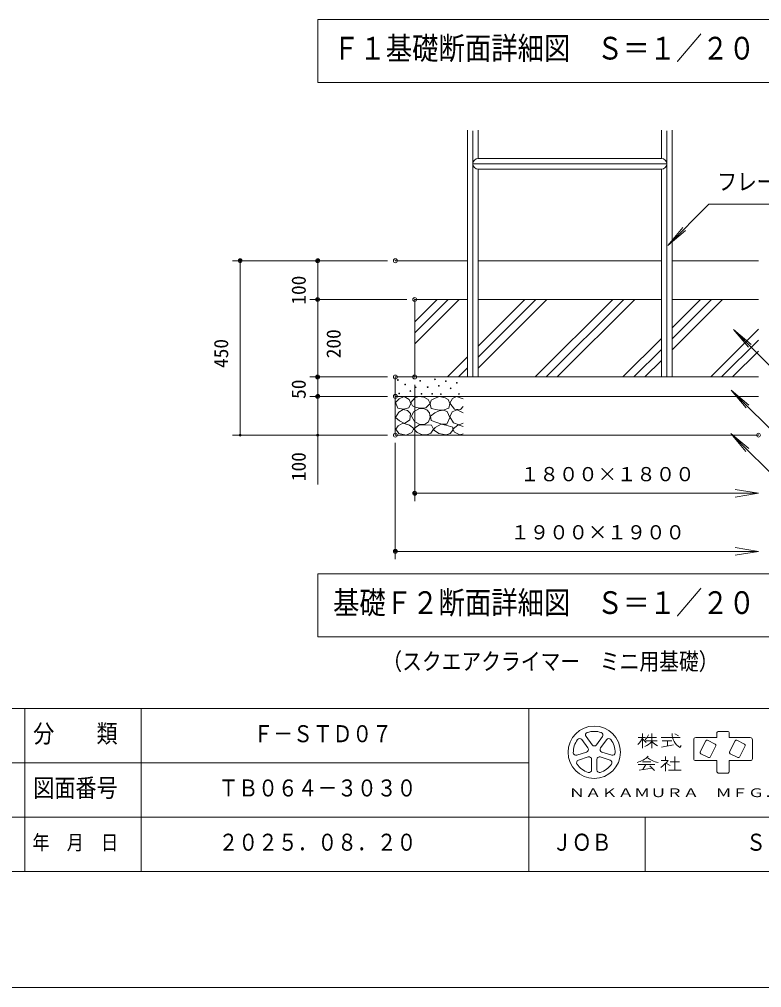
# Model space of a CAD drawing. Units: millimetres on the paper, scale 1:70, with parts at other scales. Extents: x 0 to 420, y -297 to 594.
# Drawn here: x 266.8 to 362.5, y -297 to -172.1 of the extents above; entities that cross this region are included whole.
import ezdxf
from ezdxf.enums import TextEntityAlignment as Align

# ---------------------------------------------------------------- set-up
doc = ezdxf.new("R2010")
doc.units = ezdxf.units.MM
doc.header["$PDMODE"] = 32
doc.header["$PDSIZE"] = 0.5
doc.linetypes.add('USER1', pattern=[50.8, 31.75, -6.35, 6.35, -6.35])
doc.layers.add('DEFPOINTS_3', color=7, linetype='Continuous', lineweight=9)
doc.layers.add('LY_1', color=7, linetype='Continuous', lineweight=9)
doc.styles.add('ＭＳ ゴシック', font='')
doc.styles.get('ＭＳ ゴシック').set_extended_font_data('MS Gothic')

# ---------------------------------------------------------------- blocks, each defined once
blk = doc.blocks.new('-015-_OPEN')
at = {"color": 7, "linetype": 'Continuous', "lineweight": 9}
for p, q in [((-1, 0.1667), (0, 0)), ((0, 0), (-1, -0.1667)), ((0, 0), (-1, 0))]:
    blk.add_line(p, q, dxfattribs=at)
blk = doc.blocks.new('-016-_MXDOTSMALL')
at = {"color": 7, "linetype": 'Continuous', "lineweight": 9}
blk.add_line((-1, 0), (0, 0), dxfattribs=at)
blk.add_circle((0, 0), 0.05, dxfattribs=at)
blk.add_circle((0, 0), 0.05, dxfattribs=at)
blk = doc.blocks.new('-000-_DOTSMALL')
at = {"color": 7, "linetype": 'Continuous', "lineweight": 9}
blk.add_circle((0, 0), 0.0625, dxfattribs=at)
blk.add_circle((0, 0), 0.0625, dxfattribs=at)

msp = doc.modelspace()

# ---------------------------------------------------------------- linework, layer by layer
at = {"layer": 'DEFPOINTS_3'}
for p, q in [((315.283, -218.22), (315.283, -225.72)), ((0, -297), (420, -297))]:
    msp.add_line(p, q, dxfattribs=at)
at = {"layer": 'LY_1', "lineweight": 18}
for p, q in [((372.093, -172.081), (305.293, -172.081)), ((305.293, -172.081), (305.293, -180.214)), ((305.293, -180.214), (372.093, -180.214)), ((355.719, -195.926), (350.406, -201.239)), ((355.719, -195.926), (398.367, -195.926)), ((350.406, -201.239), (352.334, -198.941)), ((350.406, -201.239), (352.704, -199.31)), ((314.283, -203.22), (294.283, -203.22)), ((295.283, -225.72), (295.283, -203.22)), ((305.283, -208.22), (305.283, -203.22)), ((316.783, -208.22), (304.283, -208.22)), ((305.283, -218.22), (305.283, -208.22)), ((317.783, -213.952), (323.515, -208.22)), ((317.783, -212.538), (322.101, -208.22)), ((317.783, -211.124), (320.686, -208.22)), ((325.963, -217.086), (334.828, -208.22)), ((325.963, -215.671), (333.414, -208.22)), ((325.963, -214.257), (332, -208.22)), ((333.314, -218.22), (343.314, -208.22)), ((334.728, -218.22), (344.728, -208.22)), ((336.142, -218.22), (346.142, -208.22)), ((350.963, -214.713), (357.456, -208.22)), ((350.963, -213.299), (356.042, -208.22)), ((350.963, -211.885), (354.627, -208.22)), ((355.941, -218.22), (362.103, -212.058)), ((366.543, -219.765), (358.873, -212.095)), ((358.873, -212.095), (361.171, -214.023)), ((358.873, -212.095), (360.801, -214.393)), ((344.627, -218.22), (349.603, -213.245)), ((357.355, -218.22), (362.103, -213.473)), ((346.042, -218.22), (349.603, -214.659)), ((322, -218.22), (324.603, -215.617)), ((347.456, -218.22), (349.603, -216.073)), ((358.77, -218.22), (362.103, -214.887)), ((323.414, -218.22), (324.603, -217.031)), ((314.283, -218.22), (304.283, -218.22)), ((305.283, -220.72), (305.283, -218.22)), ((317.783, -219.22), (317.783, -234.22)), ((314.283, -220.72), (304.283, -220.72)), ((305.283, -225.72), (305.283, -220.72)), ((366.251, -227.584), (358.581, -219.914)), ((358.581, -219.914), (360.879, -221.842)), ((358.581, -219.914), (360.51, -222.212)), ((314.283, -225.72), (294.283, -225.72)), ((305.283, -232.081), (305.283, -225.72)), ((366.219, -233.191), (358.549, -225.521)), ((358.549, -225.521), (360.847, -227.45)), ((358.549, -225.521), (360.477, -227.819)), ((315.283, -226.72), (315.283, -241.72)), ((362.103, -233.22), (317.783, -233.22)), ((362.103, -240.72), (315.283, -240.72)), ((372.093, -243.606), (305.293, -243.606)), ((305.293, -243.606), (305.293, -251.739)), ((305.293, -251.739), (372.093, -251.739)), ((282.5, -261), (282.5, -282)), ((339.871, -264.607), (340.656, -265.687)), ((341.202, -265.687), (341.987, -264.607)), ((354.024, -264.747), (356.724, -264.747)), ((356.724, -264.207), (356.724, -264.747)), ((356.994, -263.937), (358.074, -263.937)), ((358.344, -264.207), (358.344, -264.747)), ((358.344, -264.747), (361.044, -264.747)), ((340.11, -266.083), (339.325, -265.003)), ((342.533, -265.003), (341.748, -266.083)), ((353.754, -265.017), (353.754, -267.447)), ((355.302, -265.162), (354.582, -266.6)), ((356.525, -265.592), (355.519, -265.089)), ((355.878, -267.248), (356.598, -265.81)), ((359.082, -265.162), (358.362, -266.6)), ((360.305, -265.592), (359.299, -265.089)), ((359.658, -267.248), (360.378, -265.81)), ((361.314, -265.017), (361.314, -267.447)), ((338.672, -267.015), (339.941, -266.603)), ((340.15, -267.245), (338.88, -267.657)), ((342.978, -267.657), (341.708, -267.245)), ((341.917, -266.603), (343.187, -267.015)), ((354.655, -266.817), (355.661, -267.32)), ((358.435, -266.817), (359.441, -267.32)), ((340.592, -268.901), (340.592, -267.566)), ((341.267, -267.566), (341.267, -268.901)), ((354.024, -267.717), (356.724, -267.717)), ((356.724, -267.717), (356.724, -269.067)), ((358.344, -267.717), (358.344, -269.067)), ((358.344, -267.717), (361.044, -267.717)), ((356.994, -269.337), (358.074, -269.337))]:
    msp.add_line(p, q, dxfattribs=at)
at = {"layer": 'LY_1'}
for p, q in [((324.603, -218.22), (324.603, -186.362)), ((325.963, -190.04), (325.963, -186.362)), ((349.603, -190.04), (349.603, -186.362)), ((350.963, -218.22), (350.963, -186.362)), ((325.963, -190.04), (349.603, -190.04)), ((325.963, -191.4), (349.603, -191.4)), ((325.963, -218.22), (325.963, -191.4)), ((349.603, -218.22), (349.603, -191.4)), ((315.283, -203.22), (324.603, -203.22)), ((325.963, -203.22), (349.603, -203.22)), ((350.963, -203.22), (362.103, -203.22)), ((317.783, -208.22), (317.783, -218.22)), ((317.783, -208.22), (324.603, -208.22)), ((325.963, -208.22), (349.603, -208.22)), ((350.963, -208.22), (362.103, -208.22)), ((315.283, -218.22), (315.283, -225.72)), ((315.283, -218.22), (362.103, -218.22)), ((315.283, -220.72), (362.103, -220.72)), ((315.771, -221.051), (315.296, -221.526)), ((316.405, -220.75), (315.771, -221.051)), ((317.086, -221.114), (316.405, -220.75)), ((317.849, -220.88), (317.268, -221.516)), ((318.376, -220.745), (317.849, -220.88)), ((318.965, -220.827), (318.376, -220.745)), ((319.498, -221.137), (318.965, -220.827)), ((320.43, -220.959), (319.884, -221.227)), ((320.967, -220.735), (320.43, -220.959)), ((321.692, -220.896), (320.967, -220.735)), ((322.095, -221.12), (321.692, -220.896)), ((322.639, -221.007), (322.322, -221.609)), ((323.177, -220.738), (322.639, -221.007)), ((324.033, -221.055), (323.177, -220.738)), ((315.296, -221.526), (315.597, -222.223)), ((315.597, -222.223), (316.326, -222.366)), ((316.326, -222.366), (317.023, -222.207)), ((317.023, -222.207), (317.276, -221.621)), ((317.276, -221.621), (317.086, -221.114)), ((317.268, -221.516), (317.498, -221.935)), ((317.498, -221.935), (317.955, -222.172)), ((318.336, -222.34), (317.646, -222.709)), ((317.955, -222.172), (318.471, -222.245)), ((318.87, -222.283), (318.336, -222.34)), ((318.471, -222.245), (319.214, -222.178)), ((319.336, -222.448), (318.87, -222.283)), ((319.214, -222.178), (319.782, -221.637)), ((319.782, -221.637), (319.498, -221.137)), ((319.884, -221.227), (319.768, -221.728)), ((319.768, -221.728), (319.902, -222.292)), ((319.902, -222.292), (320.726, -222.453)), ((321.451, -222.498), (322.176, -222.239)), ((322.328, -221.63), (322.095, -221.12)), ((322.176, -222.239), (322.328, -221.63)), ((322.322, -221.609), (322.908, -222.37)), ((323.684, -222.433), (324.033, -222.037)), ((315.74, -222.746), (315.296, -223.427)), ((315.296, -223.427), (315.803, -223.887)), ((316.278, -222.397), (315.74, -222.746)), ((316.837, -222.558), (316.278, -222.397)), ((317.245, -222.92), (316.837, -222.558)), ((317.166, -223.76), (317.245, -222.92)), ((317.646, -222.709), (317.349, -223.286)), ((317.349, -223.286), (317.741, -223.962)), ((319.684, -222.857), (319.336, -222.448)), ((319.552, -223.992), (319.795, -223.394)), ((319.795, -223.394), (319.684, -222.857)), ((320.363, -222.863), (319.836, -223.282)), ((319.836, -223.282), (319.89, -223.836)), ((320.917, -222.566), (320.363, -222.863)), ((320.726, -222.453), (321.451, -222.498)), ((321.468, -222.509), (320.917, -222.566)), ((321.971, -222.674), (321.468, -222.509)), ((321.917, -224.296), (322.323, -223.431)), ((322.323, -223.431), (321.971, -222.674)), ((322.623, -222.718), (322.322, -223.368)), ((322.322, -223.368), (322.765, -224.144)), ((323.256, -222.465), (322.623, -222.718)), ((322.908, -222.37), (323.684, -222.433)), ((324.017, -222.861), (323.256, -222.465)), ((315.669, -224.513), (315.331, -224.936)), ((316.237, -224.194), (315.669, -224.513)), ((315.803, -223.887), (316.468, -224.203)), ((317.127, -224.425), (316.237, -224.194)), ((316.468, -224.203), (317.166, -223.76)), ((317.666, -224.881), (317.127, -224.425)), ((318.309, -224.442), (317.646, -224.915)), ((317.741, -223.962), (318.363, -224.307)), ((319.093, -224.401), (318.309, -224.442)), ((318.363, -224.307), (319.039, -224.354)), ((319.039, -224.354), (319.552, -223.992)), ((319.958, -224.455), (319.093, -224.401)), ((319.89, -223.836), (320.633, -224.106)), ((320.214, -224.942), (319.958, -224.455)), ((320.438, -224.729), (320.194, -225.026)), ((321.208, -224.31), (320.438, -224.729)), ((320.633, -224.106), (321.268, -224.323)), ((321.816, -224.445), (321.208, -224.31)), ((321.268, -224.323), (321.917, -224.296)), ((322.681, -224.674), (321.816, -224.445)), ((322.708, -225.093), (322.681, -224.674)), ((323.367, -224.382), (322.718, -224.936)), ((322.765, -224.144), (323.526, -224.382)), ((324.033, -224.588), (323.367, -224.382)), ((323.526, -224.382), (324.017, -224.176)), ((315.283, -225.72), (362.103, -225.72)), ((315.331, -224.936), (315.734, -225.502)), ((315.734, -225.502), (316.677, -225.705)), ((316.677, -225.705), (317.393, -225.386)), ((317.393, -225.386), (317.666, -224.881)), ((317.646, -224.915), (318.079, -225.374)), ((318.079, -225.374), (318.768, -225.685)), ((318.768, -225.685), (319.333, -225.693)), ((319.333, -225.693), (319.876, -225.469)), ((319.876, -225.469), (320.214, -224.942)), ((320.194, -225.026), (320.884, -225.512)), ((320.884, -225.512), (321.83, -225.702)), ((321.83, -225.702), (322.359, -225.518)), ((322.359, -225.518), (322.708, -225.093)), ((322.718, -224.936), (322.892, -225.332)), ((322.892, -225.332), (323.621, -225.697)), ((323.621, -225.697), (324.033, -225.538)), ((17.5, -261), (402.5, -261)), ((267.5, -261), (267.5, -282)), ((332.5, -261), (332.5, -282)), ((346.599, -264.747), (347.544, -264.747)), ((347.139, -264.207), (347.139, -266.097)), ((347.731, -264.747), (348.975, -264.747)), ((348.354, -264.207), (348.354, -266.097)), ((349.569, -264.747), (351.999, -264.747)), ((351.781, -264.533), (351.34, -264.239)), ((347.585, -265.152), (349.029, -265.152)), ((349.611, -265.98), (351.147, -265.673)), ((349.704, -265.152), (350.919, -265.152)), ((350.379, -265.152), (350.379, -265.827)), ((350.109, -267.177), (350.109, -267.717)), ((351.324, -267.177), (351.324, -268.932)), ((215, -268), (332.5, -268)), ((346.599, -268.216), (348.759, -268.216)), ((347.139, -267.852), (348.219, -267.852)), ((347.601, -268.216), (347.211, -268.864)), ((348.084, -268.393), (348.69, -268.999)), ((349.569, -267.717), (350.449, -267.717)), ((350.109, -268.09), (350.109, -269.067)), ((350.16, -268.04), (350.704, -268.354)), ((350.717, -267.852), (351.932, -267.852)), ((346.735, -268.933), (348.387, -268.696)), ((350.514, -268.932), (352.134, -268.932)), ((160, -275), (402.5, -275)), ((347.5, -275), (347.5, -282)), ((17.5, -282), (402.5, -282))]:
    msp.add_line(p, q, dxfattribs=at)
at = {"layer": 'LY_1', "linetype": 'USER1', "lineweight": 18}
for p, q in [((325.283, -218.22), (325.283, -186.362)), ((350.283, -218.22), (350.283, -186.362)), ((325.283, -190.72), (350.283, -190.72))]:
    msp.add_line(p, q, dxfattribs=at)
at = {"layer": 'LY_1'}
for centre in [(315.613, -218.611), (320.403, -218.515), (316.564, -219.181), (317.91, -219.546), (318.48, -218.722), (319.457, -219.542), (320.904, -219.367), (321.809, -218.745), (322.417, -219.678), (323.228, -218.961), (315.771, -220.354), (317.213, -220.021), (318.655, -220.401), (320.039, -220.394), (321.147, -220.421), (323.498, -220.421)]:
    msp.add_circle(centre, 0.05, dxfattribs=at)
at = {"layer": 'LY_1', "lineweight": 18}
msp.add_circle((340.929, -266.637), 3.375, dxfattribs=at)
at = {"layer": 'LY_1'}
for centre, radius, start, end in [((325.963, -190.72), 0.68, 90, 270), ((349.603, -190.72), 0.68, 270, 90), ((345.034, -263.916), 2.285, 311.36185, 337.13638), ((346.498, -263.953), 1.467, 313.72108, 343.54317), ((352.937, -264.306), 1.953, 177.09472, 240.51891), ((349.117, -263.573), 2.345, 212.50346, 230.00631), ((346.126, -263.182), 3.034, 295.86917, 317.23867), ((350.582, -263.182), 3.034, 222.76131, 240.10806), ((350.96, -265.195), 1.299, 321.42112, 334.8249), ((345.602, -264.743), 3.32, 285.11261, 313.40619), ((349.73, -264.806), 3.192, 231.17281, 259.75506), ((346.84, -264.774), 4.657, 304.87257, 320.80411)]:
    msp.add_arc(centre, radius, start, end, dxfattribs=at)
at = {"layer": 'LY_1', "lineweight": 18}
for centre, radius, start, end in [((340.144, -264.408), 0.338, 109.39847, 215.99997), ((340.929, -266.637), 2.7, 70.60155, 109.39847), ((341.714, -264.408), 0.338, 324, 70.60155), ((354.024, -265.017), 0.27, 89.99998, 179.99996), ((356.994, -264.207), 0.27, 89.99998, 179.99996), ((358.074, -264.207), 0.27, 0, 89.99998), ((361.044, -265.017), 0.27, 0, 89.99998), ((340.929, -266.637), 2.7, 142.60154, 181.39846), ((339.052, -265.202), 0.338, 35.99999, 142.60154), ((340.929, -265.488), 0.338, 215.99998, 324), ((342.806, -265.202), 0.338, 37.39846, 143.99995), ((340.929, -266.637), 2.7, 358.60155, 37.39847), ((355.446, -265.234), 0.162, 63.43492, 153.43499), ((356.453, -265.737), 0.162, 333.4349, 63.43487), ((359.226, -265.234), 0.162, 63.43492, 153.43499), ((360.233, -265.737), 0.162, 333.4349, 63.43487), ((338.567, -266.694), 0.338, 181.39848, 287.99997), ((339.837, -266.282), 0.338, 287.99998, 35.99999), ((340.254, -267.566), 0.338, 359.99997, 107.99999), ((341.604, -267.566), 0.338, 71.99997, 179.99999), ((342.021, -266.282), 0.338, 143.99996, 251.99999), ((343.291, -266.694), 0.338, 252.00001, 358.60156), ((354.727, -266.672), 0.162, 153.43495, 243.43485), ((355.734, -267.175), 0.162, 243.43498, 333.43496), ((358.507, -266.672), 0.162, 153.43495, 243.43485), ((359.514, -267.175), 0.162, 243.43498, 333.43496), ((338.984, -267.978), 0.338, 107.99999, 214.60154), ((340.929, -266.637), 2.7, 214.60156, 253.39848), ((340.929, -266.637), 2.7, 286.60155, 325.39847), ((342.874, -267.978), 0.338, 325.39847, 71.99996), ((354.024, -267.447), 0.27, 179.99998, 270.00002), ((361.044, -267.447), 0.27, 270.00002, 0), ((340.254, -268.901), 0.338, 253.39847, 359.99997), ((341.604, -268.901), 0.338, 179.99999, 286.60154), ((356.994, -269.067), 0.27, 179.99998, 270.00002), ((358.074, -269.067), 0.27, 270.00002, 0)]:
    msp.add_arc(centre, radius, start, end, dxfattribs=at)
at = {"layer": 'LY_1'}
for p in [(295.283, -203.22), (305.283, -203.22), (315.283, -203.22), (315.283, -203.22), (305.283, -208.22), (317.783, -208.22), (317.783, -208.22), (305.283, -218.22), (315.283, -218.22), (315.283, -218.22), (317.783, -218.22), (305.283, -220.72), (315.283, -220.72), (315.283, -220.72), (315.283, -225.72), (315.283, -225.72), (315.283, -225.72), (362.103, -225.72), (362.103, -225.72), (317.783, -233.22), (315.283, -240.72)]:
    msp.add_point(p, dxfattribs=at)

# ---------------------------------------------------------------- block references
for name, p, xscale, yscale, rotation in [('-000-_DOTSMALL', (295.283, -203.22), 2.32, 2.32, 90), ('-000-_DOTSMALL', (305.283, -203.22), 2.32, 2.32, 90), ('-000-_DOTSMALL', (305.283, -208.22), 2.32, 2.32, 270), ('-000-_DOTSMALL', (305.283, -208.22), 2.32, 2.32, 90), ('-000-_DOTSMALL', (305.283, -218.22), 2.32, 2.32, 270), ('-000-_DOTSMALL', (305.283, -218.22), 2.32, 2.32, 90), ('-000-_DOTSMALL', (305.283, -220.72), 2.32, 2.32, 270), ('-000-_DOTSMALL', (305.283, -220.72), 2.32, 2.32, 90), ('-000-_DOTSMALL', (295.283, -225.72), 2.32, 2.32, 270), ('-000-_DOTSMALL', (305.283, -225.72), 2.32, 2.32, 270), ('-016-_MXDOTSMALL', (317.783, -233.22), 3, 3, 180), ('-016-_MXDOTSMALL', (315.283, -240.72), 3, 3, 180)]:
    msp.add_blockref(name, p, dxfattribs=dict(at, xscale=xscale, yscale=yscale, rotation=rotation))
at = {"layer": 'LY_1', "xscale": 3, "yscale": 3}
for p in [(362.103, -233.22), (362.103, -240.72)]:
    msp.add_blockref('-015-_OPEN', p, dxfattribs=at)

# ---------------------------------------------------------------- texts
at = {"layer": 'LY_1', "style": 'ＭＳ ゴシック'}
for s, height, width, p in [('Ｆ１基礎断面詳細図\u3000Ｓ＝１／２０', 2.933, 0.85, (307.248, -178.147)), ('フレーム：φ２７．２×２．８', 2.199, 0.85, (356.785, -194.776)), ('基礎Ｆ２断面詳細図\u3000Ｓ＝１／２０', 2.933, 0.85, (307.248, -249.673)), ('（スクエアクライマー\u3000ミニ用基礎）', 2.199, 0.85, (313.609, -256.673)), ('分\u3000\u3000類', 2.346, 0.85, (268.6, -266.1)), ('Ｆ－ＳＴＤ０７', 2.199, 0.85, (297, -266)), ('図面番号', 2.346, 0.85, (268.6, -273.1)), ('ＴＢ０６４－３０３０', 2.199, 0.85, (292.5, -273)), ('ＮＡＫＡＭＵＲＡ\u3000ＭＦＧ．ＣＯＲＰＯＲＡＴＩＯＮ', 1.1, 1.4, (337.645, -272.75)), ('年\u3000月\u3000日', 1.906, 0.85, (268.5, -279.8)), ('２０２５．０８．２０', 2.199, 0.85, (292.5, -280)), ('ＪＯＢ', 2.199, 0.85, (335.5, -280)), ('ＳＴＤ', 2.199, 0.85, (360.5, -280))]:
    msp.add_text(s, height=height, dxfattribs=dict(at, width=width)).set_placement(p, align=Align.BOTTOM_LEFT)
for s, p in [('100', (304.283, -208.888)), ('200', (308.783, -215.803)), ('450', (294.283, -217.055)), ('50', (304.283, -221.042)), ('100', (304.283, -231.653))]:
    msp.add_text(s, height=1.833, rotation=90, dxfattribs=at).set_placement(p, align=Align.BOTTOM_LEFT)
for s, p in [('１８００×１８００', (331.37, -232.22)), ('１９００×１９００', (330.12, -239.72))]:
    msp.add_text(s, height=1.833, dxfattribs=at).set_placement(p, align=Align.BOTTOM_LEFT)

doc.saveas('drawing.dxf')
